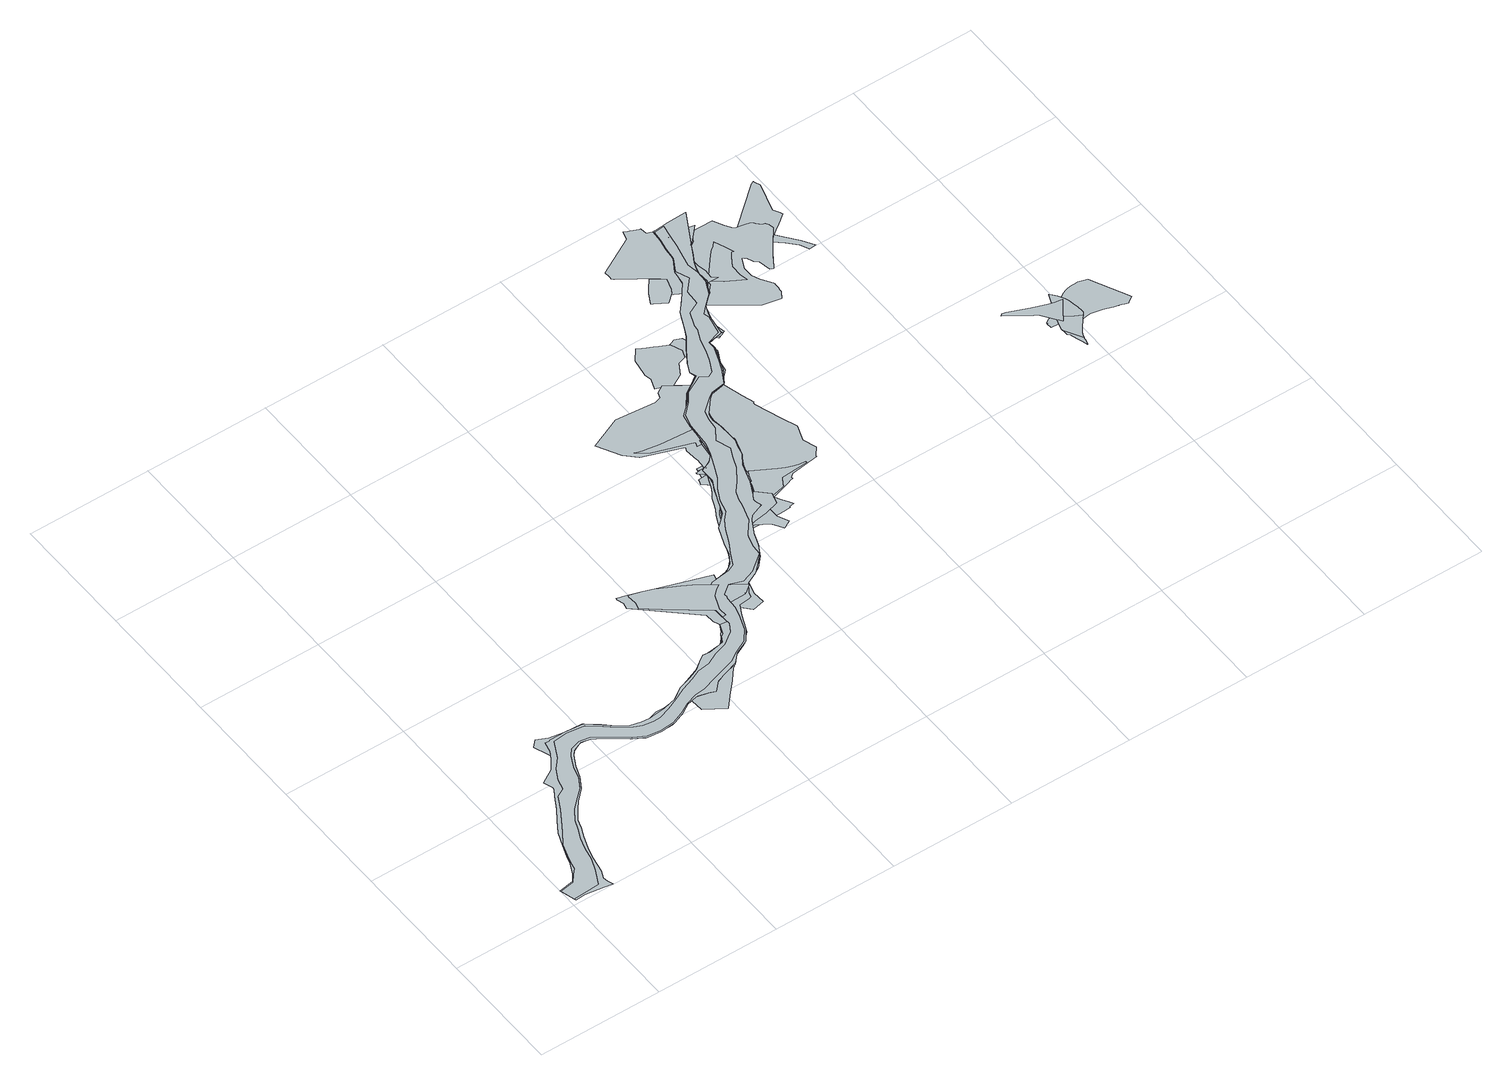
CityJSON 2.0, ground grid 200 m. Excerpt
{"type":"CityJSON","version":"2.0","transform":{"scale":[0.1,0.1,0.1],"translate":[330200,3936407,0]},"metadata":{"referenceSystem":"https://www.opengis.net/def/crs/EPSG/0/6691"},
"CityObjects":{
"object1":{"type":"GenericCityObject","attributes":{"prefecture":"14","disasterType":"1","areaType":"2","zoneNumber":"151-H25-66243","zoneName":"牧野西43","status":"0"},"geometry":[{"type":"MultiSurface","lod":"1","boundaries":[[[0,1,2,3,4,5,6,7,8,9,10,11,12,13,14,15,16,17,18,19,20,21,22]]]}]},
"object2":{"type":"GenericCityObject","attributes":{"prefecture":"14","disasterType":"2","areaType":"2","zoneNumber":84027,"zoneName":"小沢","status":"0"},"geometry":[{"type":"MultiSurface","lod":"1","boundaries":[[[23,24,25,26,27,28,29,30,31,32,33,34,35,36,37,38,39,40,41,42,43,44,45,46,47,48,49,50,51,52,53,54,55,56,57,58,59,60,61,62,63,64,65,66,67,68,69,70,71,72,73,74,75,76,77,78,79,80,81,82,83,84,85,86,87,88,89,90,91,92,93,94,95,96,97,98,99,100,101,102,103,104,105,106,107,108,109,110,111,112,113,114,115,116,117,118,119,120,121,122,123,124,125,126,127,128,129,130,131,132,133,134,135,136,137,138,139,140,141,142,143,144,145,146,147,148,149,150,151,152,153,154,155,156,157,158,159,160,161,162,163,164,165,166,167,168,169,170,171,172,173,174,175]]]}]},
"object3":{"type":"GenericCityObject","attributes":{"prefecture":"14","disasterType":"1","areaType":"1","zoneNumber":"151-H25-66243","zoneName":"牧野西43","status":"0"},"geometry":[{"type":"MultiSurface","lod":"1","boundaries":[[[176,177,178,179,180,181,182,10,183,184,185,186,187,188,189,190,191,192,193,194,195,196,197,198,199,200]]]}]},
"object4":{"type":"GenericCityObject","attributes":{"prefecture":"14","disasterType":"2","areaType":"1","zoneNumber":84027,"zoneName":"小沢","status":"0"},"geometry":[{"type":"MultiSurface","lod":"1","boundaries":[[[201,202,203,204,205,206,207,208,209,210,211,212,213,214,215,216,217,218,219,220,221,222,223,224,225,226,227,228,229,230,231,232,233,234,235,236,237,238,239,240,241,242,243,244,245,246,247,248,249,250,251,252,253,254,255,256,257,258,259,260,261,262,263,264,265,266,267,268,269,270,271,272,273,274,275,276,277,278,279,280,281,282,283,284,285,286,287,288,289,290,291,292,293,294,295,296,297,298,299,300,301,302,303,304,305,306,307,308,309,310,311,312,313,314,315,316,317,318,319,320,321,322,323,324,325,326,327,328,329,330,331,332,333,334,335,336,337,338,339,340,341,342,343,344,345,346,347,348,349,350,351,352,353,354,355,356,357,358,359,360,361,362,363]]]}]},
"object5":{"type":"GenericCityObject","attributes":{"prefecture":"14","disasterType":"2","areaType":"1","zoneNumber":84964,"zoneName":"小沢右支流4","status":"0"},"geometry":[{"type":"MultiSurface","lod":"1","boundaries":[[[364,365,366,367,368,369,370,371,372,373,374,375,376,377,378,379,380,381,382,383,384,385,386,387,388,389,390,391,392]]]}]},
"object6":{"type":"GenericCityObject","attributes":{"prefecture":"14","disasterType":"2","areaType":"1","zoneNumber":84968,"zoneName":"小沢左支流2","status":"0"},"geometry":[{"type":"MultiSurface","lod":"1","boundaries":[[[393,394,395,396,397,398,399,400,401,402,403,404,405,406,407,408,409,410,411,412,413,414,415,416,417,418,419,420,421,422,423,424,425,426,427,428,429,430,431,432,433,434,435,436,437,438,439,440,441,442,443,444,445,446,447,448,449,450,451,452,453,454,455,456,457,458,459,460,461,462,463,464,465,466,467,468,469,470,471,472,473,474,475,476,477,478,479,480,481,482,483,484,485,486,487,488,489,490,491,492,493,494,495,496,497,498,499,500,501,502,503,504,505,506,507,508,509,510,511,512,513,514,515,516,517,518,519,520,521]]]}]},
"object7":{"type":"GenericCityObject","attributes":{"prefecture":"14","disasterType":"2","areaType":"1","zoneNumber":"84963-2","zoneName":"小沢右支流2","status":"0"},"geometry":[{"type":"MultiSurface","lod":"1","boundaries":[[[522,523,524,525,526,527,528,529,530,531,532,533,534,535,536,537,538,539,540,541,542]]]}]},
"object8":{"type":"GenericCityObject","attributes":{"prefecture":"14","disasterType":"2","areaType":"1","zoneNumber":84965,"zoneName":"小沢右支流5","status":"0"},"geometry":[{"type":"MultiSurface","lod":"1","boundaries":[[[543,544,545,546,547,548,549,550,551,552,553,554,555,556,557,558,559,560,561,562,563,564,565,566,567,568,569,570,571,572,573,574,575,576,577,578,579,580,581,582,583,584,585,586,587,588,589,590,591,592,593,594,595,596,597,598,599,600,601,602,603,604,605,606,607,608,609,610,611,612,613,614,615,616,617,618,619,620,621,622,623,624,625,626,627,628,629,630,631,632,633,634,635,636,637,638,639,640,641,642,643,644,645]]]}]},
"object9":{"type":"GenericCityObject","attributes":{"prefecture":"14","disasterType":"2","areaType":"1","zoneNumber":"84963-1","zoneName":"小沢右支流3","status":"0"},"geometry":[{"type":"MultiSurface","lod":"1","boundaries":[[[646,647,648,649,650,651,652,653,654,655,656,657,658,659,660,661,662,663,664,665,666,667,668,669,670,671,672,673,674,675,676,677,678,679,680,681,682,683,684,685,686]]]}]},
"object10":{"type":"GenericCityObject","attributes":{"prefecture":"14","disasterType":"2","areaType":"2","zoneNumber":"84963-1","zoneName":"小沢右支流3","status":"0"},"geometry":[{"type":"MultiSurface","lod":"1","boundaries":[[[687,688,689,690,691,692,693]]]}]},
"object11":{"type":"GenericCityObject","attributes":{"prefecture":"14","disasterType":"1","areaType":"1","zoneNumber":"151-H25-66243","zoneName":"牧野西43","status":"0"},"geometry":[{"type":"MultiSurface","lod":"1","boundaries":[[[694,695,696,697,698,699,700,701,702,703,704,705,706,707,708,709,710,711]]]}]},
"object12":{"type":"GenericCityObject","attributes":{"prefecture":"14","disasterType":"1","areaType":"1","zoneNumber":"151-H25-66243","zoneName":"牧野西43","status":"0"},"geometry":[{"type":"MultiSurface","lod":"1","boundaries":[[[712,713,714,715,716,717,718,719,720,721,722,723,724,725,726,727]]]}]},
"object13":{"type":"GenericCityObject","attributes":{"prefecture":"14","disasterType":"1","areaType":"2","zoneNumber":"151-H25-66243","zoneName":"牧野西43","status":"0"},"geometry":[{"type":"MultiSurface","lod":"1","boundaries":[[[728,696,729,730,731,708,732,733]]]}]},
"object14":{"type":"GenericCityObject","attributes":{"prefecture":"14","disasterType":"2","areaType":"2","zoneNumber":84970,"zoneName":"小沢左支流1","status":"0"},"geometry":[{"type":"MultiSurface","lod":"1","boundaries":[[[734,735,736,737,738]]]}]},
"object15":{"type":"GenericCityObject","attributes":{"prefecture":"14","disasterType":"1","areaType":"1","zoneNumber":"151-H25-66243","zoneName":"牧野西43","status":"0"},"geometry":[{"type":"MultiSurface","lod":"1","boundaries":[[[739,740,741,742,743,744,745,746,747,748,749,750]]]}]},
"object16":{"type":"GenericCityObject","attributes":{"prefecture":"14","disasterType":"1","areaType":"2","zoneNumber":"151-H25-66243","zoneName":"牧野西43","status":"0"},"geometry":[{"type":"MultiSurface","lod":"1","boundaries":[[[751,752,753,754,755,756,757,758,759,760,761,762,763,764,765]]]}]},
"object17":{"type":"GenericCityObject","attributes":{"prefecture":"14","disasterType":"2","areaType":"2","zoneNumber":"84963-2","zoneName":"小沢右支流2","status":"0"},"geometry":[{"type":"MultiSurface","lod":"1","boundaries":[[[766,767,768,769,770]]]}]},
"object18":{"type":"GenericCityObject","attributes":{"prefecture":"14","disasterType":"1","areaType":"1","zoneNumber":"151-H25-66243","zoneName":"牧野西43","status":"0"},"geometry":[{"type":"MultiSurface","lod":"1","boundaries":[[[771,772,773,774,775,776,777,778,779,780,781,782,783,784,785,786,787,788,789,790,791,792,793,794,795,796,797,798,799,800,801,802,803,804,805,806,807]]]}]},
"object19":{"type":"GenericCityObject","attributes":{"prefecture":"14","disasterType":"2","areaType":"1","zoneNumber":84970,"zoneName":"小沢左支流1","status":"0"},"geometry":[{"type":"MultiSurface","lod":"1","boundaries":[[[808,809,810,811,812,813,814,815,816,817,818,819,820,821,822,823,824,825,826,827,828]]]}]},
"object20":{"type":"GenericCityObject","attributes":{"prefecture":"14","disasterType":"1","areaType":"2","zoneNumber":"151-H25-66243","zoneName":"牧野西43","status":"0"},"geometry":[{"type":"MultiSurface","lod":"1","boundaries":[[[829,830,831,832,833,834,835,836,837,838,839,840,841,842,843,844,845,846,847,848,849,850]]]}]},
"object21":{"type":"GenericCityObject","attributes":{"prefecture":"14","disasterType":"1","areaType":"1","zoneNumber":"151-H25-66243","zoneName":"牧野西43","status":"0"},"geometry":[{"type":"MultiSurface","lod":"1","boundaries":[[[851,852,853,854,855,856,857,858,859,860,861,862,863,864,865,866,867,868,869,870,871,872,873,874,875,876,877,878,879,880,881,882,883,884,885,886,887,888,889,890,891,892,893,894,895,896,897,898,899,900,901,902,903]]]}]},
"object22":{"type":"GenericCityObject","attributes":{"prefecture":"14","disasterType":"1","areaType":"2","zoneNumber":"151-H25-66243","zoneName":"牧野西43","status":"0"},"geometry":[{"type":"MultiSurface","lod":"1","boundaries":[[[904,784,905,906,907,908,909,910]]]}]},
"object23":{"type":"GenericCityObject","attributes":{"prefecture":"14","disasterType":"1","areaType":"2","zoneNumber":"151-H25-66243","zoneName":"牧野西43","status":"0"},"geometry":[{"type":"MultiSurface","lod":"1","boundaries":[[[911,912,913,914,915,916,917,918,919,920,921,922,923,924]]]}]},
"object24":{"type":"GenericCityObject","attributes":{"prefecture":"14","disasterType":"1","areaType":"1","zoneNumber":"151-H25-66244","zoneName":"牧野西44","status":"0"},"geometry":[{"type":"MultiSurface","lod":"1","boundaries":[[[925,926,927,928,929,930,931,932,933,934,935,936,937,938,939,940,941,942,943,944]]]}]},
"object25":{"type":"GenericCityObject","attributes":{"prefecture":"14","disasterType":"1","areaType":"1","zoneNumber":"151-H25-66244","zoneName":"牧野西44","status":"0"},"geometry":[{"type":"MultiSurface","lod":"1","boundaries":[[[945,946,947,948,949,950,951,952,953,954,955,956,957,958,959,960]]]}]},
"object26":{"type":"GenericCityObject","attributes":{"prefecture":"14","disasterType":"1","areaType":"1","zoneNumber":"151-H25-66245","zoneName":"牧野西45","status":"0"},"geometry":[{"type":"MultiSurface","lod":"1","boundaries":[[[961,962,963,964,965,966,967,968,969,970,971,972,973,974,975,976]]]}]},
"object27":{"type":"GenericCityObject","attributes":{"prefecture":"14","disasterType":"2","areaType":"2","zoneNumber":84962,"zoneName":"小沢右支流1","status":"0"},"geometry":[{"type":"MultiSurface","lod":"1","boundaries":[[[977,978,979,980,981,982,983,984,985,986,987,988,989,990,991,992,993,994,995,996,997,998,999,1000,1001,1002,1003,1004,1005]]]}]},
"object28":{"type":"GenericCityObject","attributes":{"prefecture":"14","disasterType":"1","areaType":"1","zoneNumber":"151-H25-66245","zoneName":"牧野西45","status":"0"},"geometry":[{"type":"MultiSurface","lod":"1","boundaries":[[[1006,1007,1008,1009,1010,1011,1012,1013,1014,1015,1016,1017,1018,1019,1020,1021,1022,1023,1024,1025,1026,1027,1028,1029,1030,1031,1032,1033,1034,1035,1036,1037,1038,1039,1040,1041,1042]]]}]},
"object29":{"type":"GenericCityObject","attributes":{"prefecture":"14","disasterType":"2","areaType":"1","zoneNumber":84962,"zoneName":"小沢右支流1","status":"0"},"geometry":[{"type":"MultiSurface","lod":"1","boundaries":[[[1043,1044,1045,1046,1047,1048,1049,1050,1051,1052,1053,1054,1055,1056,1057,1058,1059,1060,1061,1062,1063,1064,1065,1066,1067,1068,1069,1070,1071,1072,1073,1074,1075,1076,1077,1078,1079,1080,1081,1082,1083]]]}]},
"object30":{"type":"GenericCityObject","attributes":{"prefecture":"14","disasterType":"1","areaType":"1","zoneNumber":"151-H25-66245","zoneName":"牧野西45","status":"0"},"geometry":[{"type":"MultiSurface","lod":"1","boundaries":[[[1084,1085,1086,1087,1088,1089,1090,1091,1092,1093,1094,1095,1096,1097,1098,1099,1100,1101,1102,1103,1104,1105,1106,1107,1108,1109,1110,1111,1112,1113,1114,1115,1116,1117,1118]]]}]},
"object31":{"type":"GenericCityObject","attributes":{"prefecture":"14","disasterType":"1","areaType":"2","zoneNumber":"151-H25-66245","zoneName":"牧野西45","status":"0"},"geometry":[{"type":"MultiSurface","lod":"1","boundaries":[[[1119,1120,1121,1122,1123,1124,1125,1126,1127,1128,1129,1130,1131,1132,1133,1134,1135,1136,1137,1138,1139]]]}]},
"object32":{"type":"GenericCityObject","attributes":{"prefecture":"14","disasterType":"1","areaType":"1","zoneNumber":"151-H25-66245","zoneName":"牧野西45","status":"0"},"geometry":[{"type":"MultiSurface","lod":"1","boundaries":[[[1140,1141,1142,1143,1144,1145,1146,1147,1148,1149,1150,1151,1152,1153,1154,1155,1156,1157,1158,1159,1160,1161,1162,1163,1164,1165,1166,1167,1168,1169,1170,1171,1172,1173,1174,1175,1176,1177,1178,1179,1180,1181,1182,1183,1184,1185,1186,1187,1188,1189,1190,1191,1192,1193,1194,1195,1196,1197,1198,1199,1200,1201,1202]]]}]},
"object33":{"type":"GenericCityObject","attributes":{"prefecture":"14","disasterType":"1","areaType":"2","zoneNumber":"151-H25-66245","zoneName":"牧野西45","status":"0"},"geometry":[{"type":"MultiSurface","lod":"1","boundaries":[[[1155,1203,1204,1205,1206,1207,1208,1209,1210,1211,1212,1213,1214,1215,1216,1154]]]}]},
"object34":{"type":"GenericCityObject","attributes":{"prefecture":"14","disasterType":"2","areaType":"2","zoneNumber":"84306-1","zoneName":"松ノ木沢-1","status":"0"},"geometry":[{"type":"MultiSurface","lod":"1","boundaries":[[[1217,1218,1219,1220,1221,1222,1223,1224,1225,1226,1227]]]}]},
"object35":{"type":"GenericCityObject","attributes":{"prefecture":"14","disasterType":"1","areaType":"2","zoneNumber":"151-H25-66245","zoneName":"牧野西45","status":"0"},"geometry":[{"type":"MultiSurface","lod":"1","boundaries":[[[1228,1229,1230,1231,1232,1233,1234,1235,1236,1237,1238,1239,1240,1241,1242,1243,1244,1245,1246,1247,1248]]]}]},
"object36":{"type":"GenericCityObject","attributes":{"prefecture":"14","disasterType":"1","areaType":"1","zoneNumber":"151-H25-66237","zoneName":"牧野西37","status":"0"},"geometry":[{"type":"MultiSurface","lod":"1","boundaries":[[[1249,1250,1251,1252,1253,1254,1255,1256,1257,1258,1259,1260,1261,1262,1263,1264,1265,1266,1267]]]}]},
"object37":{"type":"GenericCityObject","attributes":{"prefecture":"14","disasterType":"1","areaType":"2","zoneNumber":"151-H25-66237","zoneName":"牧野西37","status":"0"},"geometry":[{"type":"MultiSurface","lod":"1","boundaries":[[[1268,1269,1270,1271,1272,1273,1274,1275,1276,1277,1278,1279,1280,1281,1282]]]}]},
"object38":{"type":"GenericCityObject","attributes":{"prefecture":"14","disasterType":"1","areaType":"1","zoneNumber":"151-H25-66237","zoneName":"牧野西37","status":"0"},"geometry":[{"type":"MultiSurface","lod":"1","boundaries":[[[1275,1276,1277,1278,1283,1284,1285,1286,1287,1288,1289,1290,1291,1292,1293,1294,1282,1268,1269,1270,1271,1295,1296,1297,1298,1299,1300,1301,1302,1303,1304,1305]]]}]},
"object39":{"type":"GenericCityObject","attributes":{"prefecture":"14","disasterType":"1","areaType":"1","zoneNumber":"151-H25-66237","zoneName":"牧野西37","status":"0"},"geometry":[{"type":"MultiSurface","lod":"1","boundaries":[[[1306,1307,1308,1309,1310,1311,1312,1313,1314,1315,1316,1317,1318,1319,1320,1321,1322,1323,1324,1325,1326,1327,1328,1329,1330,1331,1332,1333,1334,1335,1336,1337,1338,1339,1340,1341,1342]]]}]},
"object40":{"type":"GenericCityObject","attributes":{"prefecture":"14","disasterType":"1","areaType":"2","zoneNumber":"151-H25-66237","zoneName":"牧野西37","status":"0"},"geometry":[{"type":"MultiSurface","lod":"1","boundaries":[[[1343,1344,1308,1309,1310,1311,1312,1345,1346,1347,1348,1349,1325,1326,1327,1328,1329,1330,1331,1332,1350,1351,1352]]]}]}
},
"vertices":[
[4910,3401,0],[4961,3531,0],[5044,3619,0],[5127,3664,0],[5060,3710,0],[4961,3778,0],[4831,3870,0],[4693,3947,0],[4528,4032,0],[4363,4117,0],[4211,4175,0],[3998,4240,0],[3988,4213,0],[3998,4065,0],[3968,3953,0],[3979,3945,0],[4076,3866,0],[4225,3755,0],[4818,3298,0],[4819,3152,0],[4826,3151,0],[4869,3151,0],[4866,3302,0],
[78,93,0],[250,98,0],[504,118,0],[621,354,0],[700,559,0],[743,766,0],[805,960,0],[881,1121,0],[940,1278,0],[1055,1442,0],[1171,1554,0],[1346,1714,0],[1452,1901,0],[1510,2095,0],[1600,2275,0],[1681,2379,0],[1853,2435,0],[2015,2407,0],[2164,2309,0],[2322,2189,0],[2488,2061,0],[2674,1966,0],[2885,1936,0],[3112,1955,0],[3304,2031,0],[3478,2129,0],[3656,2196,0],[3834,2214,0],[4039,2290,0],[4235,2346,0],[4428,2408,0],[4586,2512,0],[4790,2614,0],[4925,2795,0],[5008,3015,0],[5062,3191,0],[5067,3391,0],[5084,3423,0],[5082,3475,0],[5234,3592,0],[5448,3524,0],[5644,3597,0],[5916,3808,0],[5931,3964,0],[5975,4145,0],[6007,4200,0],[6170,4399,0],[6259,4690,0],[6277,4783,0],[6330,4933,0],[6458,5082,0],[6602,5294,0],[6672,5477,0],[6748,5634,0],[6669,5874,0],[6801,6062,0],[6822,6258,0],[6862,6394,0],[7061,6559,0],[7152,6626,0],[7386,6666,0],[7512,6899,0],[7576,7044,0],[7662,7287,0],[7663,7408,0],[7876,7480,0],[7942,7786,0],[7922,7877,0],[8018,7980,0],[8192,8136,0],[8299,8362,0],[8302,8562,0],[8273,8742,0],[8313,8910,0],[8362,9117,0],[8392,9319,0],[8426,9517,0],[8261,9502,0],[8244,9339,0],[8212,9145,0],[8191,8954,0],[8071,8745,0],[8159,8536,0],[7984,8336,0],[7971,8094,0],[7777,8001,0],[7690,7771,0],[7682,7689,0],[7597,7496,0],[7536,7272,0],[7477,7124,0],[7380,6932,0],[7297,6892,0],[7182,6959,0],[6894,6814,0],[6781,6660,0],[6607,6492,0],[6553,6289,0],[6537,6089,0],[6526,5889,0],[6468,5705,0],[6378,5503,0],[6284,5290,0],[6259,5260,0],[6162,5127,0],[6060,4924,0],[6011,4709,0],[5900,4595,0],[5810,4447,0],[5704,4225,0],[5596,4040,0],[5503,3845,0],[5395,3796,0],[5079,3755,0],[4877,3620,0],[4805,3397,0],[4809,3197,0],[4819,2992,0],[4738,2857,0],[4650,2792,0],[4546,2716,0],[4334,2644,0],[4157,2553,0],[3959,2525,0],[3793,2453,0],[3584,2373,0],[3396,2273,0],[3209,2196,0],[3027,2136,0],[2905,2131,0],[2744,2157,0],[2581,2227,0],[2436,2328,0],[2284,2467,0],[2087,2622,0],[1812,2654,0],[1572,2630,0],[1431,2351,0],[1293,2197,0],[1202,2019,0],[1156,1838,0],[1016,1767,0],[904,1549,0],[798,1379,0],[681,1192,0],[544,993,0],[477,800,0],[438,657,0],[417,549,0],[339,467,0],[245,354,0],[13,312,0],[49,191,0],
[5264,3571,0],[5129,3663,0],[5141,3713,0],[5152,3759,0],[5158,3785,0],[5175,3856,0],[4333,4128,0],[3931,4260,0],[3886,4273,0],[3835,4289,0],[3826,4257,0],[3860,4151,0],[3839,4056,0],[4658,3299,0],[4663,3155,0],[4700,3057,0],[4799,3044,0],[4836,3039,0],[4935,3025,0],[4938,3149,0],[4933,3307,0],[5318,3315,0],[5331,3342,0],[5345,3330,0],[5473,3428,0],
[8201,9147,0],[8186,8956,0],[8060,8746,0],[8021,8510,0],[7814,8251,0],[7677,8089,0],[7561,7834,0],[7474,7666,0],[7338,7472,0],[7183,7241,0],[7126,7109,0],[7159,6995,0],[6888,6822,0],[6776,6676,0],[6584,6500,0],[6538,6291,0],[6522,6091,0],[6499,5892,0],[6467,5705,0],[6357,5590,0],[6193,5519,0],[6194,5289,0],[6130,5164,0],[6040,4936,0],[5949,4713,0],[5859,4625,0],[5745,4528,0],[5640,4243,0],[5580,4044,0],[5478,3890,0],[5348,3792,0],[5079,3763,0],[4868,3629,0],[4778,3398,0],[4758,3198,0],[4635,2890,0],[4594,2862,0],[4536,2764,0],[4305,2718,0],[4175,2729,0],[4108,2685,0],[3947,2560,0],[3787,2492,0],[3565,2418,0],[3385,2292,0],[3182,2243,0],[2988,2219,0],[2913,2205,0],[2765,2215,0],[2597,2255,0],[2454,2351,0],[2301,2489,0],[2098,2655,0],[1806,2687,0],[1548,2685,0],[1517,2670,0],[1454,2680,0],[1419,2512,0],[1351,2387,0],[1228,2227,0],[1025,2102,0],[1003,2085,0],[1052,1948,0],[1050,1907,0],[988,1806,0],[860,1581,0],[745,1417,0],[621,1214,0],[534,994,0],[465,801,0],[419,664,0],[383,582,0],[331,483,0],[245,366,0],[9,324,0],[89,58,0],[250,69,0],[548,25,0],[680,4,0],[640,96,0],[631,177,0],[683,295,0],[729,548,0],[789,760,0],[863,953,0],[927,1105,0],[974,1254,0],[1092,1415,0],[1186,1534,0],[1365,1702,0],[1475,1890,0],[1540,2081,0],[1640,2257,0],[1701,2333,0],[1860,2398,0],[2003,2371,0],[2149,2288,0],[2308,2171,0],[2475,2038,0],[2664,1938,0],[2883,1913,0],[3120,1938,0],[3313,2014,0],[3484,2118,0],[3671,2159,0],[3852,2105,0],[3926,2076,0],[4063,2217,0],[4257,2286,0],[4451,2349,0],[4590,2490,0],[4805,2595,0],[4945,2789,0],[5043,3019,0],[5138,3189,0],[5304,3214,0],[5345,3223,0],[5379,3309,0],[5474,3453,0],[5670,3550,0],[5928,3808,0],[6002,3948,0],[6063,4119,0],[6063,4131,0],[6199,4377,0],[6256,4444,0],[6472,4524,0],[6440,4627,0],[6443,4676,0],[6493,4755,0],[6601,4974,0],[6702,5295,0],[6817,5464,0],[6850,5613,0],[6885,5708,0],[6889,5852,0],[6880,6054,0],[6855,6195,0],[6859,6249,0],[6883,6324,0],[7067,6550,0],[7150,6610,0],[7388,6663,0],[7530,6894,0],[7585,7036,0],[7675,7288,0],[7668,7401,0],[7909,7445,0],[7961,7787,0],[7968,7838,0],[8023,7977,0],[8195,8133,0],[8305,8363,0],[8310,8563,0],[8377,8740,0],[8450,8861,0],[8829,9551,0],[8753,9552,0],[8628,9551,0],[8529,9545,0],[8270,9523,0],[8248,9520,0],[8237,9339,0],
[4962,3704,0],[4903,3664,0],[4858,3619,0],[4839,3595,0],[4804,3535,0],[4792,3500,0],[4933,3352,0],[5090,3183,0],[5245,3014,0],[5436,3055,0],[5420,3258,0],[5488,3478,0],[5557,3699,0],[5625,3920,0],[5717,4268,0],[5659,4172,0],[5627,4150,0],[5600,4103,0],[5543,3992,0],[5487,3894,0],[5454,3854,0],[5409,3811,0],[5352,3768,0],[5314,3758,0],[5253,3746,0],[5187,3752,0],[5115,3754,0],[5075,3750,0],[5007,3729,0],
[8056,8725,0],[8017,8489,0],[7715,8138,0],[7637,8020,0],[7560,7837,0],[7462,7643,0],[7360,7496,0],[7196,7266,0],[7131,7110,0],[7166,7004,0],[6871,6811,0],[6759,6660,0],[6577,6480,0],[6540,6270,0],[6522,6070,0],[6496,5871,0],[6462,5685,0],[6362,5586,0],[6205,5532,0],[6195,5498,0],[6187,5269,0],[6120,5144,0],[6024,4885,0],[5920,4695,0],[5851,4606,0],[5738,4504,0],[5634,4224,0],[5569,4025,0],[5464,3872,0],[5330,3781,0],[5025,3750,0],[4852,3615,0],[4773,3378,0],[4758,3166,0],[4636,2921,0],[4616,2912,0],[4517,2754,0],[4282,2719,0],[4173,2729,0],[3928,2551,0],[3767,2485,0],[3548,2407,0],[3367,2282,0],[3172,2250,0],[3036,2248,0],[2892,2204,0],[2743,2215,0],[2578,2264,0],[2438,2364,0],[2286,2503,0],[2080,2667,0],[1786,2683,0],[1787,2683,0],[1559,2721,0],[1380,2808,0],[1281,2707,0],[1366,2487,0],[1531,2061,0],[1563,2119,0],[1630,2244,0],[1689,2322,0],[1839,2398,0],[1983,2376,0],[2133,2301,0],[2290,2182,0],[2459,2052,0],[2644,1942,0],[2862,1914,0],[3078,1926,0],[3288,2004,0],[3466,2109,0],[3649,2158,0],[3829,2119,0],[3930,2076,0],[4048,2200,0],[4236,2285,0],[4435,2333,0],[4571,2480,0],[4773,2571,0],[4930,2758,0],[5029,3074,0],[5136,3212,0],[5290,3200,0],[5345,3231,0],[5455,3445,0],[5655,3541,0],[5768,3616,0],[5896,3789,0],[5992,3929,0],[6057,4100,0],[6055,4108,0],[6180,4366,0],[6269,4450,0],[6468,4524,0],[6432,4656,0],[6559,4864,0],[6611,5014,0],[6701,5274,0],[6813,5444,0],[6848,5593,0],[6888,5723,0],[6887,5831,0],[6882,6033,0],[6858,6229,0],[6904,6365,0],[7051,6537,0],[7128,6596,0],[7370,6652,0],[7524,6874,0],[7577,7017,0],[7678,7268,0],[7654,7385,0],[7910,7447,0],[7953,7766,0],[7998,7890,0],[8004,7962,0],[8181,8119,0],[8318,8345,0],[8307,8542,0],[8367,8719,0],[8442,8849,0],[8546,9045,0],[8500,9063,0],[8459,9074,0],[8417,9083,0],[8381,9092,0],[8297,9108,0],[8204,9125,0],[8181,8935,0],
[5785,4209,0],[6008,4272,0],[6230,4335,0],[6444,4367,0],[6667,4431,0],[6715,4621,0],[6138,5180,0],[6121,5148,0],[6097,5082,0],[6053,4974,0],[6026,4898,0],[6006,4824,0],[5985,4777,0],[5944,4708,0],[5888,4622,0],[5836,4543,0],[5777,4475,0],[5721,4399,0],[5697,4354,0],[5656,4228,0],[5634,4165,0],
[8049,8693,0],[8008,8454,0],[7937,8287,0],[7716,8136,0],[7621,7984,0],[7556,7818,0],[7502,7716,0],[7354,7501,0],[7214,7288,0],[7124,7099,0],[7147,7006,0],[7077,6960,0],[6852,6805,0],[6717,6626,0],[6567,6449,0],[6542,6237,0],[6521,6037,0],[6493,5839,0],[6452,5654,0],[6193,5508,0],[6224,5438,0],[6183,5301,0],[6171,5236,0],[6105,5112,0],[6007,4853,0],[5901,4720,0],[5838,4574,0],[5724,4469,0],[5628,4192,0],[5539,3972,0],[5440,3863,0],[5406,3833,0],[5328,3797,0],[4996,3734,0],[4825,3563,0],[4765,3345,0],[4753,3158,0],[4617,2895,0],[4599,2871,0],[4485,2751,0],[4250,2724,0],[4185,2731,0],[3980,2575,0],[3584,2421,0],[3506,2374,0],[3556,2115,0],[3569,1923,0],[3878,1723,0],[4030,1895,0],[4228,2112,0],[4373,2291,0],[4406,2308,0],[4542,2456,0],[4745,2554,0],[4917,2728,0],[5035,2990,0],[5108,3175,0],[5310,3196,0],[5450,3443,0],[5633,3531,0],[5750,3598,0],[5894,3755,0],[5998,3939,0],[6048,4068,0],[6043,4070,0],[6154,4345,0],[6265,4452,0],[6465,4523,0],[6453,4642,0],[6551,4832,0],[6688,5241,0],[6802,5442,0],[6834,5561,0],[6883,5722,0],[6886,5798,0],[6886,5999,0],[6822,6204,0],[6891,6334,0],[6903,6367,0],[7017,6505,0],[7132,6598,0],[7327,6638,0],[7545,6854,0],[7574,7006,0],[7668,7200,0],[7651,7378,0],[7681,7391,0],[7874,7444,0],[7898,7476,0],[7942,7732,0],[7984,7860,0],[7980,7934,0],[8154,8099,0],[8314,8264,0],[8300,8507,0],[8354,8687,0],[8425,8820,0],[8527,9018,0],[8441,9043,0],[8374,9059,0],[8283,9077,0],[8204,9092,0],[8168,8905,0],
[5914,4824,0],[5863,4742,0],[5806,4629,0],[5765,4526,0],[5980,4393,0],[6180,4276,0],[6377,4162,0],[6481,3990,0],[6611,4059,0],[6522,4238,0],[6523,4472,0],[6524,4703,0],[6526,4933,0],[6527,5164,0],[6509,5651,0],[6492,5997,0],[6474,5887,0],[6463,5803,0],[6449,5706,0],[6431,5638,0],[6418,5613,0],[6399,5591,0],[6371,5561,0],[6333,5544,0],[6282,5542,0],[6230,5539,0],[6181,5546,0],[6119,5536,0],[6095,5533,0],[6099,5515,0],[6138,5486,0],[6166,5460,0],[6179,5442,0],[6188,5409,0],[6186,5373,0],[6157,5310,0],[6136,5257,0],[6095,5170,0],[6046,5086,0],[5998,5021,0],[5976,4971,0],
[6477,4214,0],[6412,4385,0],[6368,4360,0],[6431,4190,0],[6528,4016,0],[6551,4027,0],[6573,4039,0],
[6381,5491,0],[6299,5462,0],[6253,5446,0],[6179,5420,0],[6157,5418,0],[6149,5417,0],[6116,5414,0],[6049,5407,0],[6045,5398,0],[6018,5327,0],[6042,5310,0],[6072,5288,0],[6096,5264,0],[6105,5255,0],[6149,5199,0],[6199,5135,0],[6238,5084,0],[6349,5289,0],
[6432,4248,0],[6667,4249,0],[6724,4249,0],[6767,4250,0],[6765,4259,0],[6777,4277,0],[6855,4289,0],[6806,4367,0],[6802,4374,0],[6729,4490,0],[6718,4508,0],[6603,4691,0],[6261,4681,0],[6070,4545,0],[6054,4246,0],[6418,4248,0],
[6298,5462,0],[6226,5437,0],[6193,5345,0],[6132,5220,0],[6180,5159,0],[6263,5320,0],
[6247,5454,0],[6262,5527,0],[6134,5550,0],[6129,5527,0],[6122,5494,0],
[6562,5116,0],[6550,5124,0],[6482,5165,0],[6470,5173,0],[6397,5217,0],[6267,5111,0],[6332,5058,0],[6344,5048,0],[6392,5008,0],[6409,4994,0],[6469,4944,0],[6636,5072,0],
[6664,6133,0],[6613,6213,0],[6513,6221,0],[6009,6260,0],[5838,6284,0],[5744,6303,0],[5666,6323,0],[5623,6339,0],[5807,6203,0],[6423,6001,0],[6397,5930,0],[6428,5927,0],[6554,5917,0],[6647,5910,0],[6636,5982,0],
[6695,4545,0],[6635,4550,0],[6616,4476,0],[6679,4481,0],[6689,4520,0],
[6887,5994,0],[6884,6007,0],[6874,6081,0],[6867,6121,0],[6863,6184,0],[6876,6277,0],[6904,6368,0],[6961,6462,0],[7014,6517,0],[7087,6580,0],[7117,6664,0],[7112,6828,0],[7016,6892,0],[6903,6966,0],[6748,7069,0],[6717,7090,0],[6665,7124,0],[6547,7049,0],[6513,6961,0],[6420,6929,0],[5779,6989,0],[5263,6763,0],[5463,6400,0],[5637,6223,0],[6260,6008,0],[6231,5943,0],[6249,5734,0],[6256,5719,0],[6250,5652,0],[6247,5620,0],[6238,5526,0],[6233,5477,0],[6222,5353,0],[6521,5436,0],[6680,5689,0],[6893,5892,0],[6840,5964,0],
[6686,5213,0],[6712,5282,0],[6740,5337,0],[6774,5391,0],[6836,5526,0],[6852,5586,0],[6879,5665,0],[6894,5724,0],[6894,5759,0],[6787,5725,0],[6567,5655,0],[6347,5585,0],[6143,5592,0],[6108,5428,0],[6279,5273,0],[6449,5117,0],[6620,4962,0],[6656,5072,0],[6670,5099,0],[6676,5132,0],[6677,5170,0],
[6751,4588,0],[6886,4622,0],[6932,4635,0],[6939,4667,0],[7008,4776,0],[7446,4805,0],[7447,4825,0],[7356,4832,0],[7255,4855,0],[7159,4892,0],[7061,4941,0],[6777,5103,0],[6707,5143,0],[6614,5054,0],[6587,4900,0],[6537,4772,0],[6534,4623,0],[6600,4599,0],[6632,4587,0],[6660,4582,0],[6689,4579,0],[6715,4581,0],
[6556,5821,0],[6513,5648,0],[6483,5485,0],[6393,5357,0],[6343,5351,0],[6231,5228,0],[6189,5027,0],[6138,4908,0],[6129,4768,0],[6198,4410,0],[6319,4442,0],[6646,4529,0],[6722,4549,0],[6762,4559,0],[6836,4583,0],[7018,4643,0],[7074,4661,0],[7113,4674,0],[7110,4683,0],[7106,4702,0],[7171,4750,0],[7618,4812,0],[7617,4826,0],[7716,4958,0],[7646,5170,0],[7738,5427,0],[7641,5688,0],[7498,6102,0],[7498,6110,0],[7496,6122,0],[7497,6129,0],[7505,6134,0],[7515,6142,0],[7493,6215,0],[7486,6238,0],[7456,6340,0],[7375,6611,0],[7364,6655,0],[7307,6874,0],[7298,6910,0],[7285,6914,0],[7160,7001,0],[7135,6998,0],[7024,6923,0],[6909,6838,0],[6766,6760,0],[6671,6661,0],[6592,6546,0],[6536,6430,0],[6531,6308,0],[6525,6188,0],[6509,5988,0],[6488,5822,0],
[6973,6920,0],[6810,7028,0],[6687,6954,0],[6642,6859,0],[6777,6753,0],[6852,6694,0],[6906,6807,0],
[7076,6048,0],[7193,6079,0],[7264,6099,0],[7327,6111,0],[7332,6112,0],[7335,6155,0],[7339,6172,0],[7195,6210,0],[7109,6227,0],[6869,6264,0],[6787,6277,0],[6775,6185,0],[6788,5998,0],[6869,6012,0],
[7094,7329,0],[7234,7375,0],[7283,7499,0],[7206,7680,0],[7069,7748,0],[6999,7783,0],[6867,7849,0],[6860,7853,0],[6778,7894,0],[6640,7721,0],[6623,7586,0],[6595,7424,0],[6612,7309,0],[6552,7143,0],[6611,7117,0],[6644,7103,0],[6680,7087,0],[6698,7079,0],[6793,7037,0],[6991,7148,0],
[7410,7676,0],[7306,7721,0],[7224,7688,0],[7213,7683,0],[7149,7657,0],[7128,7649,0],[7056,7619,0],[7122,7523,0],[7145,7499,0],[7127,7479,0],[7199,7423,0],[7206,7417,0],[7236,7394,0],[7240,7390,0],[7315,7332,0],[7484,7481,0],
[7827,8506,0],[7889,8697,0],[7825,8741,0],[7807,8754,0],[7768,8781,0],[7740,8801,0],[7686,8838,0],[7577,8695,0],[7528,8632,0],[7436,8455,0],[7464,8438,0],[7522,8404,0],[7563,8380,0],[7578,8371,0],[7649,8329,0],[7786,8445,0],
[7929,7431,0],[7854,7612,0],[7880,7800,0],[7838,7916,0],[7881,7939,0],[8026,8045,0],[8190,8172,0],[8290,8304,0],[8270,8386,0],[8255,8576,0],[8250,8765,0],[8293,8941,0],[8337,9149,0],[8362,9310,0],[8269,9319,0],[8245,9164,0],[8210,8977,0],[8174,8772,0],[8138,8563,0],[8206,8366,0],[8216,8309,0],[8137,8222,0],[7990,8097,0],[7801,8010,0],[7748,7937,0],[7758,7794,0],[7712,7561,0],[7858,7399,0],[7887,7412,0],
[8274,8733,0],[8275,8843,0],[8327,8946,0],[8352,9016,0],[8384,9114,0],[8389,9188,0],[8399,9275,0],[8409,9365,0],[8423,9472,0],[8157,9559,0],[8147,9664,0],[8128,9672,0],[8055,9702,0],[8010,9721,0],[7979,9734,0],[7917,9760,0],[7875,9617,0],[7266,9287,0],[7270,9267,0],[7277,9221,0],[7277,9220,0],[7275,9181,0],[7271,9156,0],[7285,9142,0],[7296,9122,0],[7821,8762,0],[7814,8649,0],[7773,8555,0],[7747,8445,0],[7799,8415,0],[7833,8395,0],[7865,8376,0],[7930,8339,0],[7951,8326,0],[8041,8423,0],[8081,8562,0],[8109,8705,0],
[8191,8986,0],[8168,8914,0],[8144,8880,0],[8093,8804,0],[8059,8606,0],[8040,8561,0],[8014,8440,0],[8082,8320,0],[8039,8141,0],[8013,8120,0],[7987,8101,0],[7790,8020,0],[7707,7970,0],[7692,7917,0],[7680,7790,0],[7647,7538,0],[7831,7386,0],[7957,7444,0],[7922,7637,0],[7969,7805,0],[7975,7858,0],[8047,8013,0],[8216,8148,0],[8293,8303,0],[8288,8392,0],[8316,8583,0],[8386,8753,0],[8455,8869,0],[8522,8998,0],[8789,9282,0],[8745,9292,0],[8690,9303,0],[8640,9309,0],[8588,9317,0],[8539,9323,0],[8490,9332,0],[8446,9336,0],[8403,9343,0],[8348,9351,0],[8239,9361,0],[8209,9170,0],
[8116,8649,0],[8100,8520,0],[8143,8346,0],[8126,8323,0],[8243,8319,0],[8267,8318,0],[8383,8314,0],[8411,8313,0],[8483,8310,0],[8404,8379,0],[8412,8520,0],[8381,8643,0],[8383,8817,0],[8441,8935,0],[8493,9118,0],[8530,9295,0],[8494,9461,0],[8399,9490,0],[8357,9503,0],[8303,9520,0],[8273,9529,0],[8278,9490,0],[8277,9404,0],[8268,9340,0],[8260,9298,0],[8232,9228,0],[8222,9173,0],[8216,9109,0],[8210,9030,0],[8204,8976,0],[8197,8953,0],[8173,8909,0],[8144,8882,0],[8127,8869,0],[8124,8862,0],
[8889,8716,0],[8847,8814,0],[8818,8882,0],[8760,8816,0],[8715,8788,0],[8646,8711,0],[8517,8556,0],[8398,8414,0],[8335,8332,0],[8402,8281,0],[8506,8202,0],[8571,8165,0],[8652,8121,0],[8783,8041,0],[8754,8172,0],[8760,8361,0],[8848,8517,0],[8901,8581,0],[8912,8586,0],[8934,8577,0],[8927,8606,0],
[8868,8069,0],[8867,8232,0],[8931,8365,0],[8952,8408,0],[8960,8409,0],[8966,8406,0],[8990,8378,0],[9006,8375,0],[9048,8262,0],[9111,8211,0],[9147,8021,0],[9200,7998,0],[9240,8060,0],[9254,8082,0],[9357,8241,0],[9503,8436,0],[9591,8554,0],[9643,8623,0],[9625,8698,0],[9596,8747,0],[9550,8757,0],[9486,8825,0],[9470,8844,0],[9434,8873,0],[9383,8885,0],[9320,8901,0],[9271,8910,0],[9222,8917,0],[9171,8962,0],[9132,9022,0],[9117,9049,0],[9028,9211,0],[8678,9215,0],[8597,9046,0],[8498,8982,0],[8415,8916,0],[8214,8767,0],[8054,8648,0],[8019,8603,0],[8018,8550,0],[8017,8501,0],[7995,8420,0],[7971,8368,0],[7952,8328,0],[7939,8291,0],[7934,8268,0],[7945,8222,0],[8046,8139,0],[8001,8110,0],[7920,8073,0],[8176,7891,0],[8191,7880,0],[8587,7598,0],[8596,7591,0],[8668,7540,0],[8958,7481,0],[9031,7588,0],[9030,7589,0],[9031,7622,0],[9037,7670,0],[9043,7743,0],[9045,7764,0],[8919,7958,0],
[9553,8504,0],[9502,8517,0],[9428,8598,0],[9351,8737,0],[9253,8844,0],[9201,8783,0],[9087,8649,0],[9052,8596,0],[9025,8543,0],[9024,8541,0],[9092,8431,0],[9166,8349,0],[9206,8158,0],[9281,8124,0],
[9807,8201,0],[9680,8363,0],[9558,8516,0],[9553,8539,0],[9447,8434,0],[9461,8420,0],[9609,8281,0],[9743,8140,0],[9811,8001,0],[9871,8005,0],[9920,8009,0],
[9683,8587,0],[9739,8626,0],[9794,8667,0],[9855,8714,0],[9893,8749,0],[9875,8790,0],[9821,8896,0],[9961,9362,0],[9930,9451,0],[9918,9473,0],[9907,9467,0],[9869,9446,0],[9837,9416,0],[9251,8920,0],[9187,8866,0],[9365,8805,0],[9418,8760,0],[9537,8726,0],[9549,8646,0],[9575,8506,0],[9640,8555,0],
[12082,5197,0],[12036,5204,0],[11983,5212,0],[11906,5223,0],[11789,5262,0],[11669,5309,0],[11638,5322,0],[11306,5451,0],[11247,5466,0],[11218,5444,0],[11577,5196,0],[11588,5188,0],[11621,5166,0],[11659,5131,0],[11722,5040,0],[11795,4943,0],[11819,4912,0],[11855,4863,0],[11970,5032,0],
[11926,4501,0],[11946,4542,0],[11976,4585,0],[12094,4733,0],[12144,4796,0],[11988,4869,0],[11831,5004,0],[11801,4929,0],[11765,4839,0],[11752,4799,0],[11747,4748,0],[11748,4717,0],[11828,4578,0],[11906,4449,0],[11908,4455,0],
[11749,4676,0],[11750,4667,0],[11755,4629,0],[11774,4605,0],[11798,4547,0],[11816,4493,0],[11847,4402,0],[11869,4316,0],[11872,4310,0],[11878,4339,0],[11893,4408,0],[11895,4419,0],[12161,4817,0],[12175,4834,0],[12175,4875,0],[12166,4958,0],[12153,5051,0],[12136,5127,0],[12117,5196,0],[12064,5290,0],[12018,5347,0],[11980,5382,0],[11905,5190,0],
[12370,5331,0],[12335,5330,0],[12302,5325,0],[12262,5318,0],[12217,5304,0],[12166,5285,0],[12070,5226,0],[11932,5142,0],[11644,4965,0],[11656,4949,0],[11645,4948,0],[11648,4859,0],[11756,4859,0],[11822,4843,0],[11881,4817,0],[11968,4762,0],[12013,4737,0],[12024,4729,0],[12027,4729,0],[12160,4743,0],[12240,4751,0],[12289,4747,0],[12353,4733,0],[12418,4715,0],[12476,4699,0],[12569,4670,0],[12636,4652,0],[12687,4636,0],[12724,4625,0],[12783,4607,0],[12789,4622,0],[12886,4682,0],[12585,5286,0],[12572,5293,0],[12550,5301,0],[12445,5335,0],[12388,5332,0],
[12429,5269,0],[12318,5327,0],[11999,5183,0],[12083,5073,0],[12059,4977,0],[12065,4852,0],[12081,4735,0],[12650,4647,0],[12659,4684,0],[12762,4768,0]
]}
